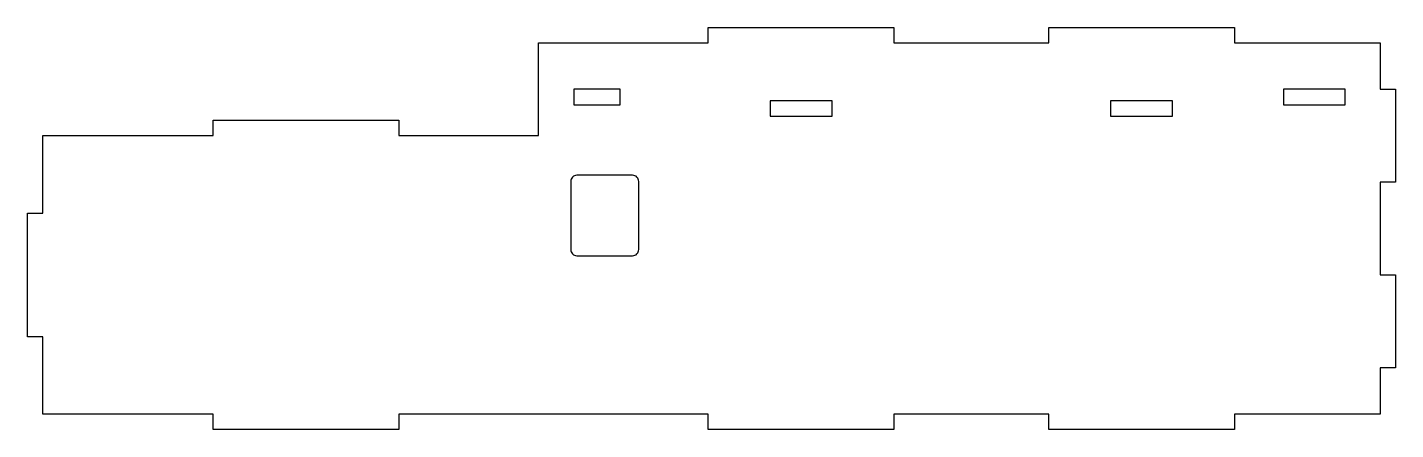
# Model space of a CAD drawing. Header units: millimetres. Extents: x -95 to 126, y -62 to 3.
import ezdxf

# ---------------------------------------------------------------- set-up
doc = ezdxf.new("R2010")
doc.units = ezdxf.units.MM
doc.layers.get('0').update_dxf_attribs({"linetype": 'CONTINUOUS'})

msp = doc.modelspace()

# ---------------------------------------------------------------- linework, layer by layer
for points in [[(-12.7, -14.99), (-12.7, 0.01), (14.72, 0.01), (14.72, 2.51), (44.72, 2.51), (44.72, 0.01), (69.72, 0.01), (69.72, 2.51), (99.72, 2.51), (99.72, 0.01), (123.26, 0.01), (123.26, -7.49), (125.76, -7.49), (125.76, -22.49), (123.26, -22.49), (123.26, -37.49), (125.76, -37.49), (125.76, -52.49), (123.26, -52.49), (123.26, -59.99), (99.72, -59.99), (99.72, -62.49), (69.72, -62.49), (69.72, -59.99), (44.72, -59.99), (44.72, -62.49), (14.72, -62.49), (14.72, -59.99), (-35.28, -59.99), (-35.28, -62.49), (-65.28, -62.49), (-65.28, -59.99), (-92.78, -59.99), (-92.78, -47.49), (-95.28, -47.49), (-95.28, -27.49), (-92.78, -27.49), (-92.78, -14.99), (-65.28, -14.99), (-65.28, -12.49), (-35.28, -12.49), (-35.28, -14.99)], [(-7, -7.49), (-7, -9.99), (0.5, -9.99), (0.5, -7.49)], [(107.62, -9.99), (117.62, -9.99), (117.62, -7.49), (107.62, -7.49)], [(34.72, -11.86), (34.72, -9.36), (24.72, -9.36), (24.72, -11.86)], [(89.72, -11.86), (89.72, -9.36), (79.72, -9.36), (79.72, -11.86)]]:
    msp.add_lwpolyline(points, close=True)
msp.add_lwpolyline([(2.49, -21.39), (-6.51, -21.39, 0.414214), (-7.51, -22.39), (-7.51, -33.39, 0.414214), (-6.51, -34.39), (2.49, -34.39, 0.414214), (3.49, -33.39), (3.49, -22.39, 0.414214)], format="xyb", close=True)

doc.saveas('drawing.dxf')
